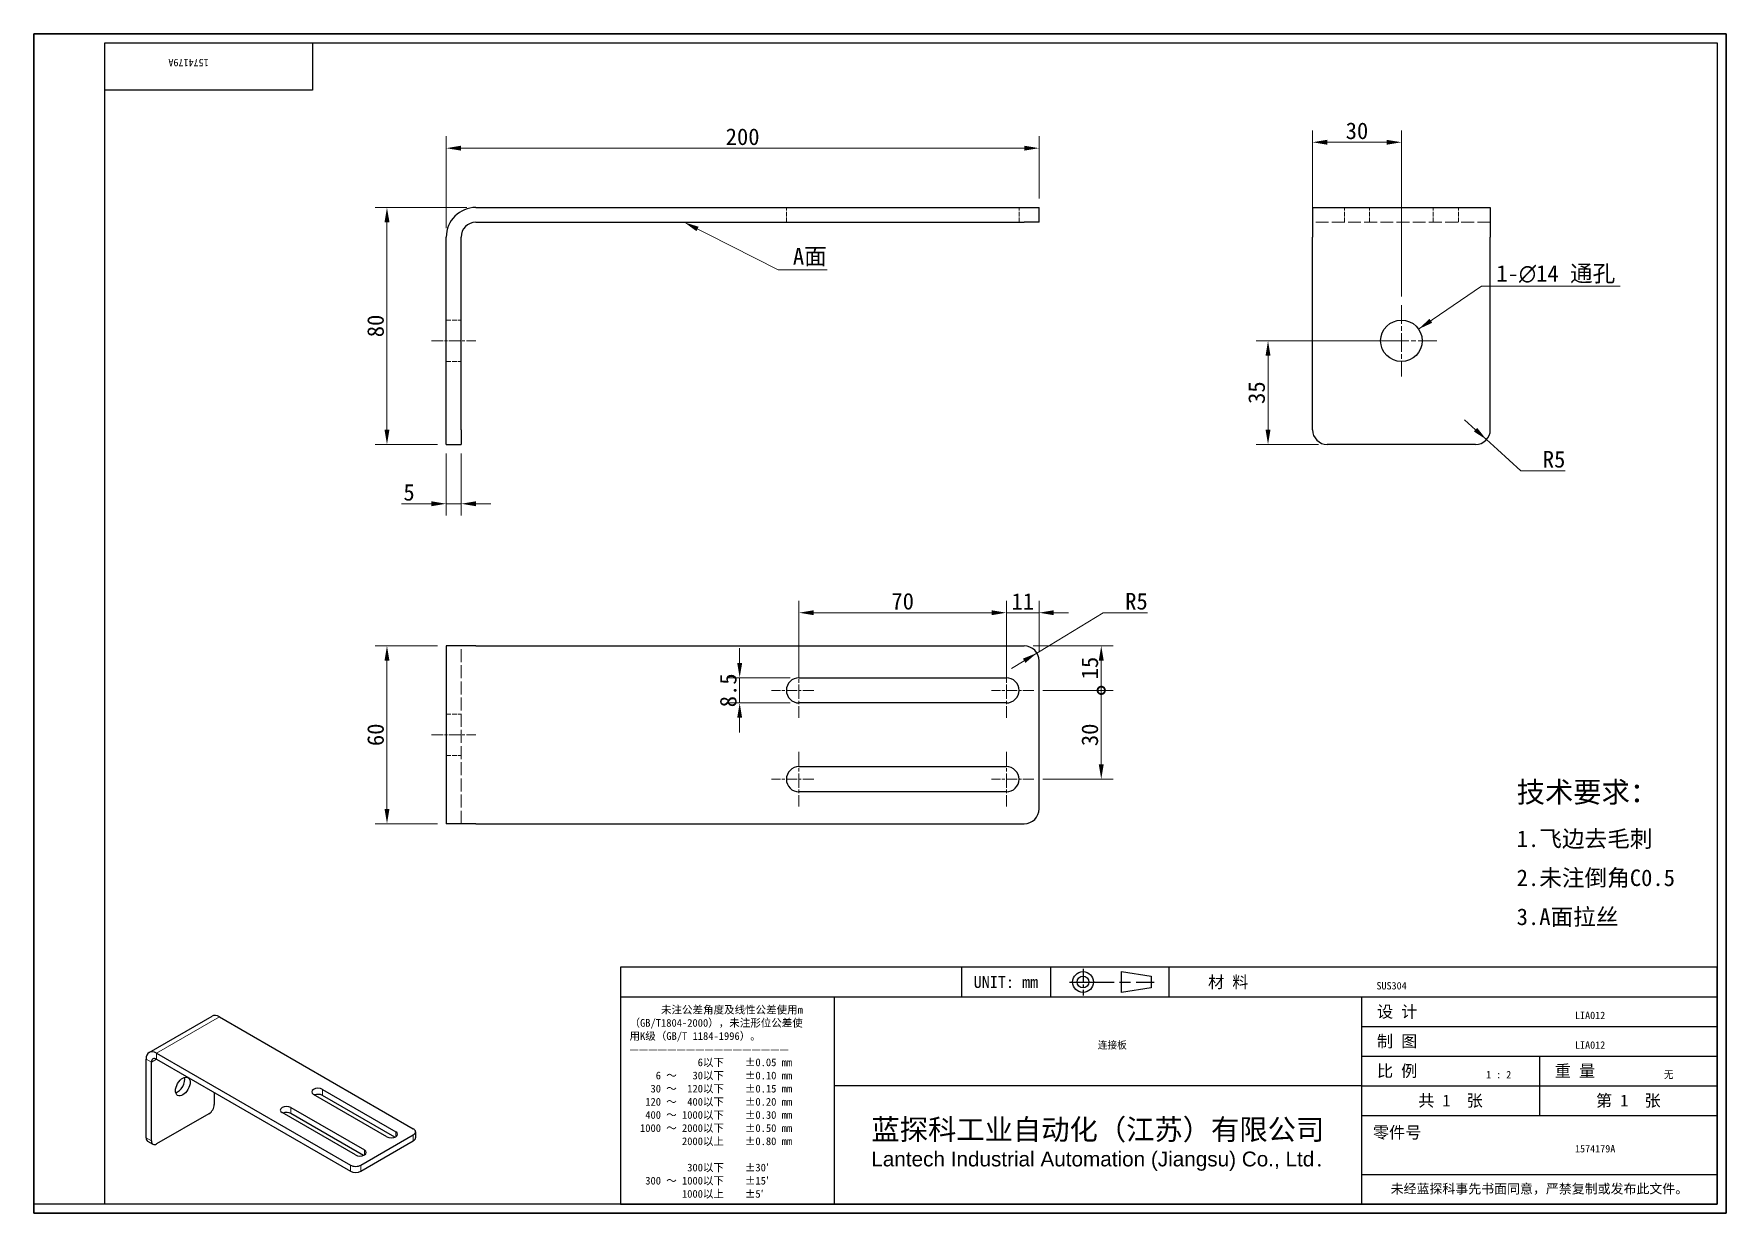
# Model space of a CAD drawing. Header units: millimetres. Extents: x 12 to 583, y 11 to 409.
import ezdxf
from ezdxf.enums import TextEntityAlignment as Align

# ---------------------------------------------------------------- set-up
doc = ezdxf.new("R2018")
doc.units = ezdxf.units.MM
doc.header["$LTSCALE"] = 2
doc.linetypes.add('CHAIN', pattern=[0.3543, 0.2362, -0.0295, 0.0591, -0.0295])
doc.linetypes.add('DASHED', pattern=[0.2067, 0.1654, -0.0413])
for name, color, linetype, lineweight in [('1', 7, 'Continuous', 18), ('可见 (ISO)', 7, 'Continuous', 25), ('可见窄的 (ISO)', 7, 'Continuous', 18), ('图框 (ISO)', 7, 'Continuous', 35), ('标题 (ISO)', 7, 'Continuous', 25)]:
    doc.layers.add(name, color=color, linetype=linetype, lineweight=lineweight)
for name, color, linetype, lineweight, true_color in [('中心标记 (ISO)', 1, 'CHAIN', 18, 0xff0000), ('中心线 (ISO)', 1, 'CHAIN', 18, 0xff0000), ('尺寸 (ISO)', 7, 'Continuous', 18, 0x008000), ('符号 (ISO)', 7, 'Continuous', 18, 0x008000), ('隐藏 (ISO)', 5, 'DASHED', 18, 0x0000ff)]:
    doc.layers.add(name, color=color, linetype=linetype, lineweight=lineweight, true_color=true_color)
doc.styles.get("Standard").update_dxf_attribs({"font": 'simfang.ttf'})
doc.styles.add('文本样式164', font='SimSun.ttf')
doc.styles.add('最新国标', font='simfang.ttf')
doc.styles.add('注释文本 (ISO)', font='simfang.ttf')
doc.dimstyles.new('默认 (GB)', dxfattribs={"dimscale": 2, "dimtxt": 2.8, "dimasz": 2.5, "dimexe": 2, "dimexo": 1.5, "dimgap": 0.5, "dimtad": 1, "dimtoh": 1, "dimdsep": 46, "dimtxsty": '最新国标', "dimcen": 0.09, "dimdle": 10, "dimclrd": 256, "dimclre": 256, "dimclrt": 256, "dimaunit": 1, "dimadec": 3, "dimazin": 2, "dimtfac": 0.535714, "dimtdec": 3, "dimtmove": 0, "dimatfit": 3, "dimfxl": 0, "dimtolj": 1, "dimlwd": -1, "dimlwe": -1, "dimarcsym": 0})
doc.dimstyles.new('默认 (GB)$7', dxfattribs={"dimscale": 2, "dimtxt": 2.8, "dimasz": 2.5, "dimexe": 2, "dimexo": 1.5, "dimgap": 0.5, "dimtad": 1, "dimtoh": 1, "dimdsep": 46, "dimtxsty": '最新国标', "dimcen": 0.09, "dimdle": 10, "dimclrd": 256, "dimclre": 256, "dimclrt": 256, "dimaunit": 1, "dimadec": 3, "dimazin": 2, "dimtfac": 0.535714, "dimtdec": 3, "dimtmove": 0, "dimatfit": 3, "dimfxl": 0, "dimtolj": 1, "dimlwd": -1, "dimlwe": -1, "dimarcsym": 0})

# ---------------------------------------------------------------- blocks, each defined once
blk = doc.blocks.new('图框 最新国标')
at = {"layer": '图框 (ISO)'}
for p, q in [((6, 7), (6, 204.5)), ((6, 204.5), (291.5, 204.5)), ((291.5, 204.5), (291.5, 5.5)), ((6, 7), (6, 5.5)), ((6, 7), (6, 5.5)), ((291.5, 5.5), (6, 5.5))]:
    blk.add_line(p, q, dxfattribs=at)
at = {"layer": '图框 (ISO)', "color": 7, "linetype": 'Continuous', "lineweight": 25}
for p, q in [((18, 203), (290, 203)), ((18, 7), (18, 203)), ((18, 203), (290, 203)), ((53, 203), (53, 195)), ((290, 203), (290, 7)), ((290, 203), (290, 7)), ((53, 195), (18, 195)), ((290, 7), (6, 7)), ((290, 7), (18, 7))]:
    blk.add_line(p, q, dxfattribs=at)
at = {"layer": '图框 (ISO)', "lineweight": 30}
blk.add_attdef('零件代号', text='', height=2.5, rotation=180, dxfattribs=at).set_placement((35.5, 199), align=Align.MIDDLE_CENTER)
blk = doc.blocks.new('标题栏 最新国标')
at = {"layer": '标题 (ISO)'}
for p, q in [((381.98, -183.84), (196.98, -183.84)), ((196.98, -183.84), (196.98, -223.84)), ((254.48, -183.84), (254.48, -188.84)), ((269.48, -183.84), (269.48, -188.84)), ((281.48, -188.09), (281.48, -184.59)), ((281.48, -184.59), (286.48, -185.34)), ((286.48, -185.34), (286.48, -187.34)), ((289.48, -183.84), (289.48, -188.84)), ((381.98, -223.84), (381.98, -183.84)), ((383.48, -183.84), (383.48, -225.34)), ((286.48, -187.34), (281.48, -188.09)), ((196.98, -188.84), (381.98, -188.84)), ((232.98, -188.84), (232.98, -223.84)), ((321.98, -188.84), (321.98, -223.84)), ((321.98, -193.84), (381.98, -193.84)), ((321.98, -198.84), (381.98, -198.84)), ((351.98, -198.84), (351.98, -208.84)), ((321.98, -203.84), (232.98, -203.84)), ((321.98, -203.84), (381.98, -203.84)), ((321.98, -208.84), (381.98, -208.84)), ((321.98, -218.84), (381.98, -218.84)), ((196.98, -223.84), (381.98, -223.84)), ((383.48, -225.34), (196.98, -225.34))]:
    blk.add_line(p, q, dxfattribs=at)
at = {"layer": '标题 (ISO)', "linetype": 'CHAIN', "ltscale": 5.000333}
blk.add_line((274.98, -184.09), (274.98, -188.59), dxfattribs=at)
at = {"layer": '标题 (ISO)', "linetype": 'CHAIN', "ltscale": 15.834605}
blk.add_line((272.73, -186.34), (286.98, -186.34), dxfattribs=at)
at = {"layer": '标题 (ISO)'}
for radius in [1.75, 1]:
    blk.add_circle((274.98, -186.34), radius, dxfattribs=at)
at = {"layer": '1', "style": '文本样式164'}
for s, p in [('UNIT: mm', (261.98, -186.34)), ('材 料', (299.48, -186.34)), ('设 计', (327.98, -191.34)), ('制 图', (327.98, -196.34)), ('比 例', (327.98, -201.34)), ('重 量', (357.98, -201.34)), ('共 1  张', (336.98, -206.34)), ('第 1  张', (366.98, -206.34))]:
    blk.add_text(s, height=2, dxfattribs=at).set_placement(p, align=Align.MIDDLE_CENTER)
at = {"layer": '标题 (ISO)', "style": '注释文本 (ISO)'}
for s, insert, char_height, attachment_point, line_spacing_factor in [('\\fSimSun|b0|i0;{\\H1.3000;      未注公差角度及线性公差使用m\\P}\\fSimSun|b0|i0;{\\H1.3000;（GB/T1804-2000），未注形位公差使\\P}\\fSimSun|b0|i0;{\\H1.3000;用K级（GB/T 1184-1996）。\\P}\\fSimSun|b0|i0;{\\H1.3000;—————————————————\\P}\\fSimSun|b0|i0;{\\H1.3000;             6以下    ±0.05 mm\\P}\\fSimSun|b0|i0;{\\H1.3000;     6 ～   30以下    ±0.10 mm\\P}\\fSimSun|b0|i0;{\\H1.3000;    30 ～  120以下    ±0.15 mm\\P}\\fSimSun|b0|i0;{\\H1.3000;   120 ～  400以下    ±0.20 mm\\P}\\fSimSun|b0|i0;{\\H1.3000;   400 ～ 1000以下    ±0.30 mm\\P}\\fSimSun|b0|i0;{\\H1.3000;  1000 ～ 2000以下    ±0.50 mm\\P}\\fSimSun|b0|i0;{\\H1.3000;          2000以上    ±0.80 mm\\P}\\fSimSun|b0|i0;{\\H1.3000;\\P}\\fSimSun|b0|i0;{\\H1.3000;           300以下    ±30′\\P}\\fSimSun|b0|i0;{\\H1.3000;   300 ～ 1000以下    ±15′\\P}\\fSimSun|b0|i0;{\\H1.3000;          1000以上    ±5′}', (198.48, -206.63), 1.3, 4, 1.023913), ('\\pxsm0.94;\\fMicrosoft YaHei|b0|i0;{\\H3.5000;蓝探科工业自动化（江苏）有限公司\\P}\\fArial|b0|i0;{\\H2.5000;Lantech Industrial Automation (Jiangsu) Co., Ltd}\\fFangSong|b0|i0;{\\H2.5000;.}', (277.48, -213.84), 2, 5, 0.978695)]:
    blk.add_mtext(s, dxfattribs=dict(at, insert=insert, char_height=char_height, attachment_point=attachment_point, line_spacing_factor=line_spacing_factor))
at = {"layer": '标题 (ISO)', "attachment_point": 5, "style": '注释文本 (ISO)'}
for s, insert, char_height in [('\\fFangSong|b0|i0;零件号', (327.98, -211.84), 2), ('\\fSimSun|b0|i0;{\\H1.6000;未经蓝探科事先书面同意，严禁复制或发布此文件。}', (351.98, -221.34), 1.6)]:
    blk.add_mtext(s, dxfattribs=dict(at, insert=insert, char_height=char_height))
at = {"layer": '标题 (ISO)', "lineweight": 30, "flags": 104}
for tag, height, p in [('材料', 2, (324.48, -186.34)), ('设计人', 2, (357.98, -191.34)), ('库存编号', 3.5, (277.48, -196.34)), ('设计人', 2, (357.98, -196.34)), ('视图比例', 2, (342.98, -201.34)), ('质量\\P3;', 2, (372.98, -201.34)), ('零件代号', 3.5, (357.98, -213.84))]:
    blk.add_attdef(tag, text='', height=height, dxfattribs=at).set_placement(p, align=Align.MIDDLE_CENTER)
blk = doc.blocks.new('*D5')
at = {"layer": 'Defpoints', "color": 0, "transparency": 16777216}
for p in [(351.15, 370.41), (351.15, 350.41), (151.15, 340.41)]:
    blk.add_point(p, dxfattribs=at)
at = {"layer": '尺寸 (ISO)', "color": 116, "true_color": 0x00803f, "transparency": 16777216}
for p, q in [((151.15, 343.41), (151.15, 374.41)), ((351.15, 353.41), (351.15, 374.41)), ((156.15, 370.41), (346.15, 370.41))]:
    blk.add_line(p, q, dxfattribs=at)
for points in [[(156.15, 371.24), (156.15, 369.58), (151.15, 370.41)], [(346.15, 371.24), (346.15, 369.58), (351.15, 370.41)]]:
    blk.add_solid(points, dxfattribs=at)
at = {"layer": '尺寸 (ISO)', "transparency": 16777216, "insert": (251.15, 374.24), "char_height": 5.6, "attachment_point": 5, "style": '最新国标'}
blk.add_mtext('\\A1;200', dxfattribs=at)
blk = doc.blocks.new('*D6')
at = {"layer": 'Defpoints', "color": 0, "transparency": 16777216}
for p in [(161.15, 350.41), (131.15, 270.41), (151.15, 270.41)]:
    blk.add_point(p, dxfattribs=at)
at = {"layer": '尺寸 (ISO)', "color": 116, "true_color": 0x00803f, "transparency": 16777216}
for p, q in [((158.15, 350.41), (127.15, 350.41)), ((131.15, 345.41), (131.15, 275.41)), ((148.15, 270.41), (127.15, 270.41))]:
    blk.add_line(p, q, dxfattribs=at)
for points in [[(130.32, 345.41), (131.99, 345.41), (131.15, 350.41)], [(130.32, 275.41), (131.99, 275.41), (131.15, 270.41)]]:
    blk.add_solid(points, dxfattribs=at)
at = {"layer": '尺寸 (ISO)', "transparency": 16777216, "insert": (127.32, 310.41), "char_height": 5.6, "attachment_point": 5, "rotation": 90, "style": '最新国标'}
blk.add_mtext('\\A1;80', dxfattribs=at)
blk = doc.blocks.new('*D7')
at = {"layer": 'Defpoints', "color": 0, "transparency": 16777216}
for p in [(151.15, 270.41), (156.15, 270.41), (156.15, 250.41)]:
    blk.add_point(p, dxfattribs=at)
at = {"layer": '尺寸 (ISO)', "color": 116, "true_color": 0x00803f, "transparency": 16777216}
for p, q in [((151.15, 267.41), (151.15, 246.41)), ((156.15, 267.41), (156.15, 246.41)), ((146.15, 250.41), (136.05, 250.41)), ((156.15, 250.41), (151.15, 250.41)), ((161.15, 250.41), (166.15, 250.41))]:
    blk.add_line(p, q, dxfattribs=at)
for points in [[(146.15, 251.24), (146.15, 249.58), (151.15, 250.41)], [(161.15, 251.24), (161.15, 249.58), (156.15, 250.41)]]:
    blk.add_solid(points, dxfattribs=at)
at = {"layer": '尺寸 (ISO)', "transparency": 16777216, "insert": (138.6, 254.24), "char_height": 5.6, "attachment_point": 5, "style": '最新国标'}
blk.add_mtext('\\A1;5', dxfattribs=at)
blk = doc.blocks.new('*D8')
at = {"layer": 'Defpoints', "color": 0, "transparency": 16777216}
for p in [(473.43, 372.41), (443.43, 340.41), (473.43, 317.41)]:
    blk.add_point(p, dxfattribs=at)
at = {"layer": '尺寸 (ISO)', "color": 116, "true_color": 0x00803f, "transparency": 16777216}
for p, q in [((443.43, 343.41), (443.43, 376.41)), ((448.43, 372.41), (468.43, 372.41)), ((473.43, 320.41), (473.43, 376.41))]:
    blk.add_line(p, q, dxfattribs=at)
for points in [[(448.43, 373.24), (448.43, 371.58), (443.43, 372.41)], [(468.43, 373.24), (468.43, 371.58), (473.43, 372.41)]]:
    blk.add_solid(points, dxfattribs=at)
at = {"layer": '尺寸 (ISO)', "transparency": 16777216, "insert": (458.43, 376.24), "char_height": 5.6, "attachment_point": 5, "style": '最新国标'}
blk.add_mtext('\\A1;30', dxfattribs=at)
blk = doc.blocks.new('*D9')
at = {"layer": 'Defpoints', "color": 0, "transparency": 16777216}
for p in [(428.43, 305.41), (473.43, 305.41), (448.43, 270.41)]:
    blk.add_point(p, dxfattribs=at)
at = {"layer": '尺寸 (ISO)', "color": 116, "true_color": 0x00803f, "transparency": 16777216}
for p, q in [((470.43, 305.41), (424.43, 305.41)), ((428.43, 275.41), (428.43, 300.41)), ((445.43, 270.41), (424.43, 270.41))]:
    blk.add_line(p, q, dxfattribs=at)
for points in [[(427.59, 300.41), (429.26, 300.41), (428.43, 305.41)], [(427.59, 275.41), (429.26, 275.41), (428.43, 270.41)]]:
    blk.add_solid(points, dxfattribs=at)
at = {"layer": '尺寸 (ISO)', "transparency": 16777216, "insert": (424.6, 287.91), "char_height": 5.6, "attachment_point": 5, "rotation": 90, "style": '最新国标'}
blk.add_mtext('\\A1;35', dxfattribs=at)
blk = doc.blocks.new('*D10')
at = {"layer": 'Defpoints', "color": 0, "transparency": 16777216}
for p in [(151.15, 202.44), (131.15, 142.44), (151.15, 142.44)]:
    blk.add_point(p, dxfattribs=at)
at = {"layer": '尺寸 (ISO)', "color": 116, "true_color": 0x00803f, "transparency": 16777216}
for p, q in [((148.15, 202.44), (127.15, 202.44)), ((131.15, 197.44), (131.15, 147.44)), ((148.15, 142.44), (127.15, 142.44))]:
    blk.add_line(p, q, dxfattribs=at)
for points in [[(130.32, 197.44), (131.99, 197.44), (131.15, 202.44)], [(130.32, 147.44), (131.99, 147.44), (131.15, 142.44)]]:
    blk.add_solid(points, dxfattribs=at)
at = {"layer": '尺寸 (ISO)', "transparency": 16777216, "insert": (127.32, 172.44), "char_height": 5.6, "attachment_point": 5, "rotation": 90, "style": '最新国标'}
blk.add_mtext('\\A1;60', dxfattribs=at)
blk = doc.blocks.new('*D11')
at = {"layer": 'Defpoints', "color": 0, "transparency": 16777216}
for p in [(498.43, 275.41), (502.14, 272.05)]:
    blk.add_point(p, dxfattribs=at)
at = {"layer": '尺寸 (ISO)', "color": 116, "true_color": 0x00803f, "transparency": 16777216}
for p, q in [((498.43, 275.41), (494.72, 278.76)), ((498.43, 275.41), (502.14, 272.05)), ((502.14, 272.05), (505.84, 268.7)), ((513.75, 261.54), (505.84, 268.7)), ((528.65, 261.54), (513.75, 261.54))]:
    blk.add_line(p, q, dxfattribs=at)
blk.add_solid([(498.99, 276.03), (497.87, 274.79), (502.14, 272.05)], dxfattribs=at)
at = {"layer": '尺寸 (ISO)', "transparency": 16777216, "insert": (524.94, 265.38), "char_height": 5.6, "attachment_point": 5, "style": '最新国标'}
blk.add_mtext('\\A1;R5', dxfattribs=at)
blk = doc.blocks.new('_DotSmall')
at = {"color": 0, "linetype": 'ByBlock', "const_width": 0.5}
blk.add_lwpolyline([(-0.0625, 0, 1), (0.0625, 0, 1)], format="xyb", close=True, dxfattribs=at)
blk = doc.blocks.new('*D12')
at = {"layer": 'Defpoints', "color": 0, "transparency": 16777216}
for p in [(349.4, 187.44), (372.15, 187.44), (349.4, 157.44)]:
    blk.add_point(p, dxfattribs=at)
at = {"layer": '尺寸 (ISO)', "color": 116, "true_color": 0x00803f, "transparency": 16777216}
for p, q in [((352.4, 187.44), (376.15, 187.44)), ((372.15, 162.44), (372.15, 187.44)), ((352.4, 157.44), (376.15, 157.44))]:
    blk.add_line(p, q, dxfattribs=at)
blk.add_solid([(371.32, 162.44), (372.99, 162.44), (372.15, 157.44)], dxfattribs=at)
at = {"layer": '尺寸 (ISO)', "color": 116, "true_color": 0x00803f, "transparency": 16777216, "xscale": 5, "yscale": 5, "zscale": 5, "rotation": 90}
blk.add_blockref('_DotSmall', (372.15, 187.44), dxfattribs=at)
at = {"layer": '尺寸 (ISO)', "transparency": 16777216, "insert": (368.32, 172.42), "char_height": 5.6, "attachment_point": 5, "rotation": 90, "style": '最新国标'}
blk.add_mtext('\\A1;30', dxfattribs=at)
blk = doc.blocks.new('*D14')
at = {"layer": 'Defpoints', "color": 0, "transparency": 16777216}
for p in [(346.15, 202.44), (372.15, 202.44), (349.4, 187.44)]:
    blk.add_point(p, dxfattribs=at)
at = {"layer": '尺寸 (ISO)', "color": 116, "true_color": 0x00803f, "transparency": 16777216}
for p, q in [((349.15, 202.44), (376.15, 202.44)), ((372.15, 187.44), (372.15, 197.44)), ((352.4, 187.44), (376.15, 187.44))]:
    blk.add_line(p, q, dxfattribs=at)
blk.add_solid([(371.32, 197.44), (372.99, 197.44), (372.15, 202.44)], dxfattribs=at)
at = {"layer": '尺寸 (ISO)', "color": 116, "true_color": 0x00803f, "transparency": 16777216, "xscale": 5, "yscale": 5, "zscale": 5, "rotation": 270}
blk.add_blockref('_DotSmall', (372.15, 187.44), dxfattribs=at)
at = {"layer": '尺寸 (ISO)', "transparency": 16777216, "insert": (368.32, 194.96), "char_height": 5.6, "attachment_point": 5, "rotation": 90, "style": '最新国标'}
blk.add_mtext('\\A1;15', dxfattribs=at)
blk = doc.blocks.new('*D15')
at = {"layer": 'Defpoints', "color": 0, "transparency": 16777216}
for p in [(250.15, 191.69), (270.15, 191.69), (270.15, 183.19)]:
    blk.add_point(p, dxfattribs=at)
at = {"layer": '尺寸 (ISO)', "color": 116, "true_color": 0x00803f, "transparency": 16777216}
for p, q in [((250.15, 196.69), (250.15, 201.69)), ((267.15, 191.69), (246.15, 191.69)), ((250.15, 183.19), (250.15, 191.69)), ((267.15, 183.19), (246.15, 183.19)), ((250.15, 178.19), (250.15, 173.19))]:
    blk.add_line(p, q, dxfattribs=at)
for points in [[(249.32, 196.69), (250.99, 196.69), (250.15, 191.69)], [(249.32, 178.19), (250.99, 178.19), (250.15, 183.19)]]:
    blk.add_solid(points, dxfattribs=at)
at = {"layer": '尺寸 (ISO)', "transparency": 16777216, "insert": (246.31, 187.44), "char_height": 5.6, "attachment_point": 5, "rotation": 90, "style": '最新国标'}
blk.add_mtext('\\A1;8.5', dxfattribs=at)
blk = doc.blocks.new('*D16')
at = {"layer": 'Defpoints', "color": 0, "transparency": 16777216}
for p in [(351.15, 213.64), (351.15, 197.44), (340.15, 187.44)]:
    blk.add_point(p, dxfattribs=at)
at = {"layer": '尺寸 (ISO)', "color": 116, "true_color": 0x00803f, "transparency": 16777216}
for p, q in [((340.15, 190.44), (340.15, 217.64)), ((351.15, 200.44), (351.15, 217.64)), ((335.15, 213.64), (330.15, 213.64)), ((340.15, 213.64), (351.15, 213.64)), ((356.15, 213.64), (361.15, 213.64))]:
    blk.add_line(p, q, dxfattribs=at)
for points in [[(335.15, 214.47), (335.15, 212.81), (340.15, 213.64)], [(356.15, 214.47), (356.15, 212.81), (351.15, 213.64)]]:
    blk.add_solid(points, dxfattribs=at)
at = {"layer": '尺寸 (ISO)', "transparency": 16777216, "insert": (345.65, 217.44), "char_height": 5.6, "attachment_point": 5, "style": '最新国标'}
blk.add_mtext('\\A1;11', dxfattribs=at)
blk = doc.blocks.new('*D17')
at = {"layer": 'Defpoints', "color": 0, "transparency": 16777216}
for p in [(340.15, 213.64), (270.15, 191.69), (340.15, 191.69)]:
    blk.add_point(p, dxfattribs=at)
at = {"layer": '尺寸 (ISO)', "color": 116, "true_color": 0x00803f, "transparency": 16777216}
for p, q in [((270.15, 194.69), (270.15, 217.64)), ((340.15, 194.69), (340.15, 217.64)), ((275.15, 213.64), (335.15, 213.64))]:
    blk.add_line(p, q, dxfattribs=at)
for points in [[(275.15, 214.47), (275.15, 212.81), (270.15, 213.64)], [(335.15, 214.47), (335.15, 212.81), (340.15, 213.64)]]:
    blk.add_solid(points, dxfattribs=at)
at = {"layer": '尺寸 (ISO)', "transparency": 16777216, "insert": (305.15, 217.47), "char_height": 5.6, "attachment_point": 5, "style": '最新国标'}
blk.add_mtext('\\A1;70', dxfattribs=at)
blk = doc.blocks.new('*D18')
at = {"layer": 'Defpoints', "color": 0, "transparency": 16777216}
for p in [(350.43, 200.03), (346.15, 197.44)]:
    blk.add_point(p, dxfattribs=at)
at = {"layer": '尺寸 (ISO)', "color": 116, "true_color": 0x00803f, "transparency": 16777216}
for p, q in [((372.84, 213.64), (354.7, 202.63)), ((387.74, 213.64), (372.84, 213.64)), ((346.15, 197.44), (350.43, 200.03)), ((350.43, 200.03), (354.7, 202.63)), ((346.15, 197.44), (341.88, 194.84))]:
    blk.add_line(p, q, dxfattribs=at)
blk.add_solid([(345.72, 198.15), (346.59, 196.72), (350.43, 200.03)], dxfattribs=at)
at = {"layer": '尺寸 (ISO)', "transparency": 16777216, "insert": (384.03, 217.47), "char_height": 5.6, "attachment_point": 5, "style": '最新国标'}
blk.add_mtext('\\A1;R5', dxfattribs=at)

msp = doc.modelspace()

# ---------------------------------------------------------------- linework, layer by layer
at = {"layer": '中心标记 (ISO)', "ltscale": 13.334389}
for p, q in [((473.4283, 317.4092), (473.4283, 293.4092)), ((485.4283, 305.4092), (461.4283, 305.4092))]:
    msp.add_line(p, q, dxfattribs=at)
at = {"layer": '中心标记 (ISO)', "ltscale": 10.278568}
for p, q in [((270.1544, 196.687), (270.1544, 178.187)), ((340.1544, 196.687), (340.1544, 178.187)), ((270.1544, 166.687), (270.1544, 148.187)), ((340.1544, 166.687), (340.1544, 148.187))]:
    msp.add_line(p, q, dxfattribs=at)
at = {"layer": '中心标记 (ISO)', "ltscale": 7.917253}
for p, q in [((275.1544, 187.437), (260.9044, 187.437)), ((349.4044, 187.437), (335.1544, 187.437)), ((275.1544, 157.437), (260.9044, 157.437)), ((349.4044, 157.437), (335.1544, 157.437))]:
    msp.add_line(p, q, dxfattribs=at)
at = {"layer": '中心线 (ISO)', "ltscale": 8.333956}
for p, q in [((146.1544, 305.4092), (161.1544, 305.4092)), ((146.1544, 172.437), (161.1544, 172.437))]:
    msp.add_line(p, q, dxfattribs=at)
at = {"layer": '可见 (ISO)'}
for p, q in [((161.1544, 350.4092), (346.1544, 350.4092)), ((346.1544, 350.4092), (351.1544, 350.4092)), ((351.1544, 345.4092), (351.1544, 350.4092)), ((443.4283, 350.4092), (503.4283, 350.4092)), ((443.4283, 350.4092), (443.4283, 340.4092)), ((503.4283, 350.4092), (503.4283, 340.4092)), ((161.1544, 345.4092), (346.1544, 345.4092)), ((351.1544, 345.4092), (346.1544, 345.4092)), ((151.1544, 275.4092), (151.1544, 340.4092)), ((156.1544, 275.4092), (156.1544, 340.4092)), ((443.4283, 275.4092), (443.4283, 340.4092)), ((503.4283, 275.4092), (503.4283, 340.4092)), ((151.1544, 270.4092), (151.1544, 275.4092)), ((156.1544, 275.4092), (156.1544, 270.4092)), ((151.1544, 270.4092), (156.1544, 270.4092)), ((498.4283, 270.4092), (448.4283, 270.4092)), ((161.1544, 202.437), (151.1544, 202.437)), ((151.1544, 202.437), (151.1544, 142.437)), ((161.1544, 202.437), (346.1544, 202.437)), ((351.1544, 147.437), (351.1544, 197.437)), ((270.1544, 191.687), (340.1544, 191.687)), ((340.1544, 183.187), (270.1544, 183.187)), ((270.1544, 161.687), (340.1544, 161.687)), ((340.1544, 153.187), (270.1544, 153.187)), ((161.1544, 142.437), (151.1544, 142.437)), ((161.1544, 142.437), (346.1544, 142.437)), ((50.9196, 65.2299), (72.1328, 77.4774)), ((74.6328, 77.2297), (140.0402, 39.4667)), ((49.8841, 36.4049), (49.8841, 62.941)), ((53.4196, 64.9823), (118.827, 27.2193)), ((53.4196, 62.941), (118.827, 25.1781)), ((51.6518, 35.3843), (51.6518, 61.9204)), ((72.865, 51.7142), (72.865, 47.6317)), ((109.3694, 52.7858), (134.1182, 38.4972)), ((98.7628, 46.6621), (123.5116, 32.3734)), ((131.1129, 36.7621), (106.3642, 51.0508)), ((133.8294, 36.6226), (109.3694, 50.7446)), ((71.0973, 44.5699), (53.4196, 34.3636)), ((120.5063, 30.6384), (95.7576, 44.9271)), ((123.2228, 30.4989), (98.7628, 44.6209)), ((50.4018, 35.2604), (52.1696, 34.2398)), ((122.3625, 27.2193), (140.0402, 37.4255)), ((122.3625, 25.1781), (140.0402, 35.3843)), ((140.7724, 38.4461), (140.7724, 36.4049))]:
    msp.add_line(p, q, dxfattribs=at)
msp.add_circle((473.4283, 305.4092), 7, dxfattribs=at)
for centre, radius, start, end in [((161.1544, 340.4092), 10, 90, 180), ((161.1544, 340.4092), 5, 90, 180), ((448.4283, 275.4092), 5, 180, 270), ((498.4283, 275.4092), 5, 270, 0), ((346.1544, 197.437), 5, 0, 90), ((270.1544, 187.437), 4.25, 90, 270), ((340.1544, 187.437), 4.25, 270, 90), ((270.1544, 157.437), 4.25, 90, 270), ((340.1544, 157.437), 4.25, 270, 90), ((346.1544, 147.437), 5, 270, 0)]:
    msp.add_arc(centre, radius, start, end, dxfattribs=at)
for centre, major_axis, start_param, end_param in [((74.6328, 73.1472), (-2.5, 4.3301), 5.49778714, 6.28318531), ((53.4196, 60.8998), (-2.5, 4.3301), 5.49778714, 7.06858347), ((53.4196, 60.8998), (-1.25, 2.1651), 5.49778714, 7.06858347), ((60.4907, 54.7761), (1.75, 3.0311), 3.67106299, 5.75371497), ((107.8668, 51.9183), (-2.125, 0), 3.92699082, 7.06858347), ((71.0973, 46.6111), (-1.25, -2.1651), 0.78539816, 2.35619449), ((97.2602, 45.7946), (-2.125, 0), 3.92699082, 7.06858347), ((107.8668, 49.8771), (-2.125, 0), 3.92699082, 5.32038754), ((97.2602, 43.7534), (-2.125, 0), 3.92699082, 5.32038754), ((51.6518, 37.4255), (-1.25, -2.1651), 5.49778714, 6.28318531), ((53.4196, 36.4049), (-1.25, -2.1651), 5.49778714, 7.06858347), ((132.6156, 37.6296), (2.125, 0), 3.92699082, 7.06858347), ((138.2724, 38.4461), (2.5, 0), 5.49778714, 7.06858347), ((138.2724, 36.4049), (2.5, 0), 5.49778714, 6.28318531), ((122.0089, 31.5059), (2.125, 0), 3.92699082, 7.06858347), ((120.5947, 28.2399), (-2.5, 0), 0.78539816, 2.35619449), ((120.5947, 26.1987), (2.5, 0), 3.92699082, 5.49778714)]:
    msp.add_ellipse(centre, major_axis=major_axis, ratio=0.57735027, start_param=start_param, end_param=end_param, dxfattribs=at)
msp.add_ellipse((62.2584, 53.7554), major_axis=(1.75, 3.0311), ratio=0.57735027, dxfattribs=at)
at = {"layer": '可见窄的 (ISO)'}
for p, q in [((74.6328, 77.2297), (53.4196, 64.9823)), ((49.8841, 62.941), (51.6518, 61.9204)), ((51.6518, 61.9204), (53.4196, 62.941)), ((53.4196, 64.9823), (53.4196, 62.941)), ((109.3694, 50.7446), (109.3694, 52.7858)), ((98.7628, 44.6209), (98.7628, 46.6621)), ((51.6518, 35.3843), (49.8841, 36.4049)), ((134.1182, 36.7621), (134.1182, 38.4972)), ((140.0402, 37.4255), (140.0402, 35.3843)), ((123.5116, 30.6384), (123.5116, 32.3734)), ((118.827, 27.2193), (118.827, 25.1781)), ((122.3625, 25.1781), (122.3625, 27.2193))]:
    msp.add_line(p, q, dxfattribs=at)
at = {"layer": '隐藏 (ISO)', "ltscale": 4.761642}
for p, q in [((265.9044, 345.4092), (265.9044, 350.4092)), ((344.4044, 345.4092), (344.4044, 350.4092)), ((454.1783, 345.4092), (454.1783, 350.4092)), ((462.6783, 345.4092), (462.6783, 350.4092)), ((484.1783, 345.4092), (484.1783, 350.4092)), ((492.6783, 345.4092), (492.6783, 350.4092)), ((151.1544, 312.4092), (156.1544, 312.4092)), ((151.1544, 298.4092), (156.1544, 298.4092)), ((151.1544, 179.437), (156.1544, 179.437)), ((151.1544, 165.437), (156.1544, 165.437))]:
    msp.add_line(p, q, dxfattribs=at)
at = {"layer": '隐藏 (ISO)', "ltscale": 13.194353}
for p, q in [((503.4283, 345.4092), (443.4283, 345.4092)), ((156.1544, 142.437), (156.1544, 202.437))]:
    msp.add_line(p, q, dxfattribs=at)

# ---------------------------------------------------------------- block references
ref = msp.add_blockref('图框 最新国标', (0, 0), dxfattribs=dict(xscale=2, yscale=2, zscale=2))
lines = msp.add_mtext('1574179A', dxfattribs={"layer": '图框 (ISO)', "insert": (71, 398), "char_height": 2.5, "attachment_point": 1, "rotation": 180})
ref.add_attrib('零件代号', '', (71, 398)).embed_mtext(lines)
ref = msp.add_blockref('标题栏 最新国标', (-183.9651, 461.6886), dxfattribs=dict(xscale=2, yscale=2, zscale=2))
lines = msp.add_mtext('1574179A', dxfattribs={"layer": '标题 (ISO)', "insert": (532, 34), "char_height": 2.5, "attachment_point": 1})
ref.add_attrib('零件代号', '', (532, 34), dxfattribs={"flags": 104}).embed_mtext(lines)
lines = msp.add_mtext('连接板', dxfattribs={"layer": '标题 (ISO)', "insert": (371, 69), "char_height": 2.5, "attachment_point": 1})
ref.add_attrib('库存编号', '', (371, 69), dxfattribs={"flags": 104}).embed_mtext(lines)
lines = msp.add_mtext('无', dxfattribs={"layer": '标题 (ISO)', "insert": (562, 59), "char_height": 2.5, "attachment_point": 1})
ref.add_attrib('质量\\P3;', '', (562, 59), dxfattribs={"flags": 104}).embed_mtext(lines)
lines = msp.add_mtext('1 : 2', dxfattribs={"layer": '标题 (ISO)', "insert": (502, 59), "char_height": 2.5, "attachment_point": 1})
ref.add_attrib('视图比例', '', (502, 59), dxfattribs={"flags": 104}).embed_mtext(lines)
lines = msp.add_mtext('LIA012', dxfattribs={"layer": '标题 (ISO)', "insert": (532, 79), "char_height": 2.5, "attachment_point": 1})
ref.add_attrib('设计人', '', (532, 79), dxfattribs={"flags": 104}).embed_mtext(lines)
lines = msp.add_mtext('LIA012', dxfattribs={"layer": '标题 (ISO)', "insert": (532, 69), "char_height": 2.5, "attachment_point": 1})
ref.add_attrib('设计人', '', (532, 69), dxfattribs={"flags": 104}).embed_mtext(lines)
lines = msp.add_mtext('SUS304', dxfattribs={"layer": '标题 (ISO)', "insert": (465, 89), "char_height": 2.5, "attachment_point": 1})
ref.add_attrib('材料', '', (465, 89), dxfattribs={"flags": 104}).embed_mtext(lines)

# ---------------------------------------------------------------- texts
at = {"layer": '符号 (ISO)', "insert": (268.1036, 336.7107), "char_height": 5.6, "width": 12.575438, "attachment_point": 1, "style": '最新国标'}
msp.add_mtext('\\fFangSong|b0|i0;A面', dxfattribs=at)
at = {"layer": '符号 (ISO)'}
for s, insert, char_height, width, attachment_point, line_spacing_factor, style in [('1-\\fAIGDT|b0|i0;{\\H5.6000;n}\\fFangSong|b0|i0;{\\H5.6000;14 通孔}', (505.4486, 324.7362), 5.6, 44.442011, 7, 0.49, '最新国标'), ('\\pxsm1.41;\\fFangSong|b0|i0;{\\H7.0000;技术要求：}\\fFangSong|b0|i0;{\\H5.6000;\\P}\\fFangSong|b0|i0;{\\H5.6000;1.飞边去毛刺\\P}\\fFangSong|b0|i0;{\\H5.6000;2.未注倒角C0.5\\P}\\fFangSong|b0|i0;{\\H5.6000;3.A面拉丝\\P}', (512.3179, 132.1105), 4, 58.685379, 4, 1.305367, '注释文本 (ISO)')]:
    msp.add_mtext(s, dxfattribs=dict(at, insert=insert, char_height=char_height, width=width, attachment_point=attachment_point, line_spacing_factor=line_spacing_factor, style=style))

# ---------------------------------------------------------------- dimensions: what is measured, and where the dimension line sits
at = {"layer": '尺寸 (ISO)', "color": 116, "true_color": 0x00803f}
for base, p1, p2, override, picture, middle in [((351.1544, 370.4092), (151.1544, 340.4092), (351.1544, 350.4092), {"dimgap": 0.5, "dimtoh": 0, "dimdec": 2, "dimtol": 0, "dimlim": 0, "dimtp": 0, "dimtm": 0, "dimtdec": 3, "dimtofl": 0, "dimatfit": 1}, '*D5', (251.1544, 370.4092)), ((351.1544, 213.6398), (340.1544, 187.437), (351.1544, 197.437), {"dimgap": 0.5, "dimtoh": 0, "dimdec": 2, "dimtol": 0, "dimlim": 0, "dimtp": 0, "dimtm": 0, "dimtdec": 3, "dimtofl": 1, "dimatfit": 1}, '*D16', (345.6544, 213.6398))]:
    dim = msp.add_linear_dim(base=base, p1=p1, p2=p2, dimstyle='默认 (GB)', override=override, dxfattribs=at)
    dim.commit()
    dim.dimension.update_dxf_attribs({"geometry": picture, "text_midpoint": middle, "dimtype": 160})
for base, p1, p2, angle, override, picture, middle in [((473.4283, 372.4092), (443.4283, 340.4092), (473.4283, 317.4092), 180, {"dimgap": 0.5, "dimtoh": 0, "dimdec": 2, "dimtol": 0, "dimlim": 0, "dimtp": 0, "dimtm": 0, "dimtdec": 3, "dimtofl": 0, "dimatfit": 1}, '*D8', (458.4283, 372.4092)), ((131.1544, 270.4092), (161.1544, 350.4092), (151.1544, 270.4092), 270, {"dimgap": 0.5, "dimtoh": 0, "dimdec": 2, "dimtol": 0, "dimlim": 0, "dimtp": 0, "dimtm": 0, "dimtdec": 3, "dimtofl": 0, "dimatfit": 1}, '*D6', (131.1544, 310.4092)), ((428.4283, 305.4092), (448.4283, 270.4092), (473.4283, 305.4092), 90, {"dimgap": 0.5, "dimtoh": 0, "dimdec": 2, "dimtol": 0, "dimlim": 0, "dimtp": 0, "dimtm": 0, "dimtdec": 3, "dimtofl": 0, "dimatfit": 1}, '*D9', (428.4283, 287.9092)), ((156.1544, 250.4092), (151.1544, 270.4092), (156.1544, 270.4092), 180, {"dimgap": 0.5, "dimtoh": 0, "dimdec": 2, "dimtol": 0, "dimlim": 0, "dimtp": 0, "dimtm": 0, "dimtdec": 3, "dimtofl": 1, "dimatfit": 1}, '*D7', (138.6024, 250.4092)), ((340.1544, 213.6398), (270.1544, 191.687), (340.1544, 191.687), 180, {"dimgap": 0.5, "dimtoh": 0, "dimdec": 2, "dimtol": 0, "dimlim": 0, "dimtp": 0, "dimtm": 0, "dimtdec": 3, "dimtofl": 0, "dimatfit": 1}, '*D17', (305.1544, 213.6398)), ((131.1544, 142.437), (151.1544, 202.437), (151.1544, 142.437), 90, {"dimgap": 0.5, "dimtoh": 0, "dimdec": 2, "dimtol": 0, "dimlim": 0, "dimtp": 0, "dimtm": 0, "dimtdec": 3, "dimtofl": 0, "dimatfit": 1}, '*D10', (131.1544, 172.437)), ((250.1544, 191.687), (270.1544, 183.187), (270.1544, 191.687), 90, {"dimgap": 0.5, "dimtoh": 0, "dimdec": 2, "dimtol": 0, "dimlim": 0, "dimtp": 0, "dimtm": 0, "dimtdec": 3, "dimtofl": 1, "dimatfit": 1}, '*D15', (250.1544, 187.437)), ((372.1544, 202.437), (349.4044, 187.437), (346.1544, 202.437), 90, {"dimgap": 0.5, "dimtoh": 0, "dimdec": 2, "dimblk1": 'DotSmall', "dimsah": 1, "dimdle": 0, "dimtol": 0, "dimlim": 0, "dimtp": 0, "dimtm": 0, "dimtdec": 3, "dimtofl": 0, "dimatfit": 1}, '*D14', (372.1544, 194.957)), ((372.1544, 187.437), (349.4044, 157.437), (349.4044, 187.437), 90, {"dimgap": 0.5, "dimtoh": 0, "dimdec": 2, "dimblk2": 'DotSmall', "dimsah": 1, "dimdle": 0, "dimtol": 0, "dimlim": 0, "dimtp": 0, "dimtm": 0, "dimtdec": 3, "dimtofl": 0, "dimatfit": 1}, '*D12', (372.1544, 172.417))]:
    dim = msp.add_linear_dim(base=base, p1=p1, p2=p2, angle=angle, dimstyle='默认 (GB)', override=override, dxfattribs=at)
    dim.commit()
    dim.dimension.update_dxf_attribs({"geometry": picture, "text_midpoint": middle, "dimtype": 160})
for center, mpoint, picture, middle in [((498.4283, 275.4092), (502.1356, 272.0542), '*D11', (524.9415, 261.5436)), ((346.1544, 197.437), (350.4282, 200.032), '*D18', (384.0308, 213.6398))]:
    dim = msp.add_radius_dim(center=center, mpoint=mpoint, dimstyle='默认 (GB)', override={"dimgap": 0.5, "dimtih": 1, "dimdec": 2, "dimlfac": 1, "dimcen": 0, "dimtol": 0, "dimlim": 0, "dimtp": 0, "dimtm": 0, "dimtdec": 3}, dxfattribs=at)
    dim.commit()
    dim.dimension.update_dxf_attribs({"geometry": picture, "text_midpoint": middle, "dimtype": 164})

# ---------------------------------------------------------------- leaders
at = {"layer": '符号 (ISO)', "annotation_type": 0, "has_hookline": 1, "hookline_direction": 0}
for points, text_width in [([(231.4466, 345.4092), (263.1036, 329.4057), (268.1036, 329.4057)], 11.552), ([(479.2195, 309.3414), (500.4486, 323.8029), (505.4486, 323.8029)], 41.8099)]:
    msp.add_leader(points, dimstyle='默认 (GB)$7', override={"dimgap": 0, "dimtad": 1}, dxfattribs=dict(at, text_width=text_width))

doc.saveas('drawing.dxf')
